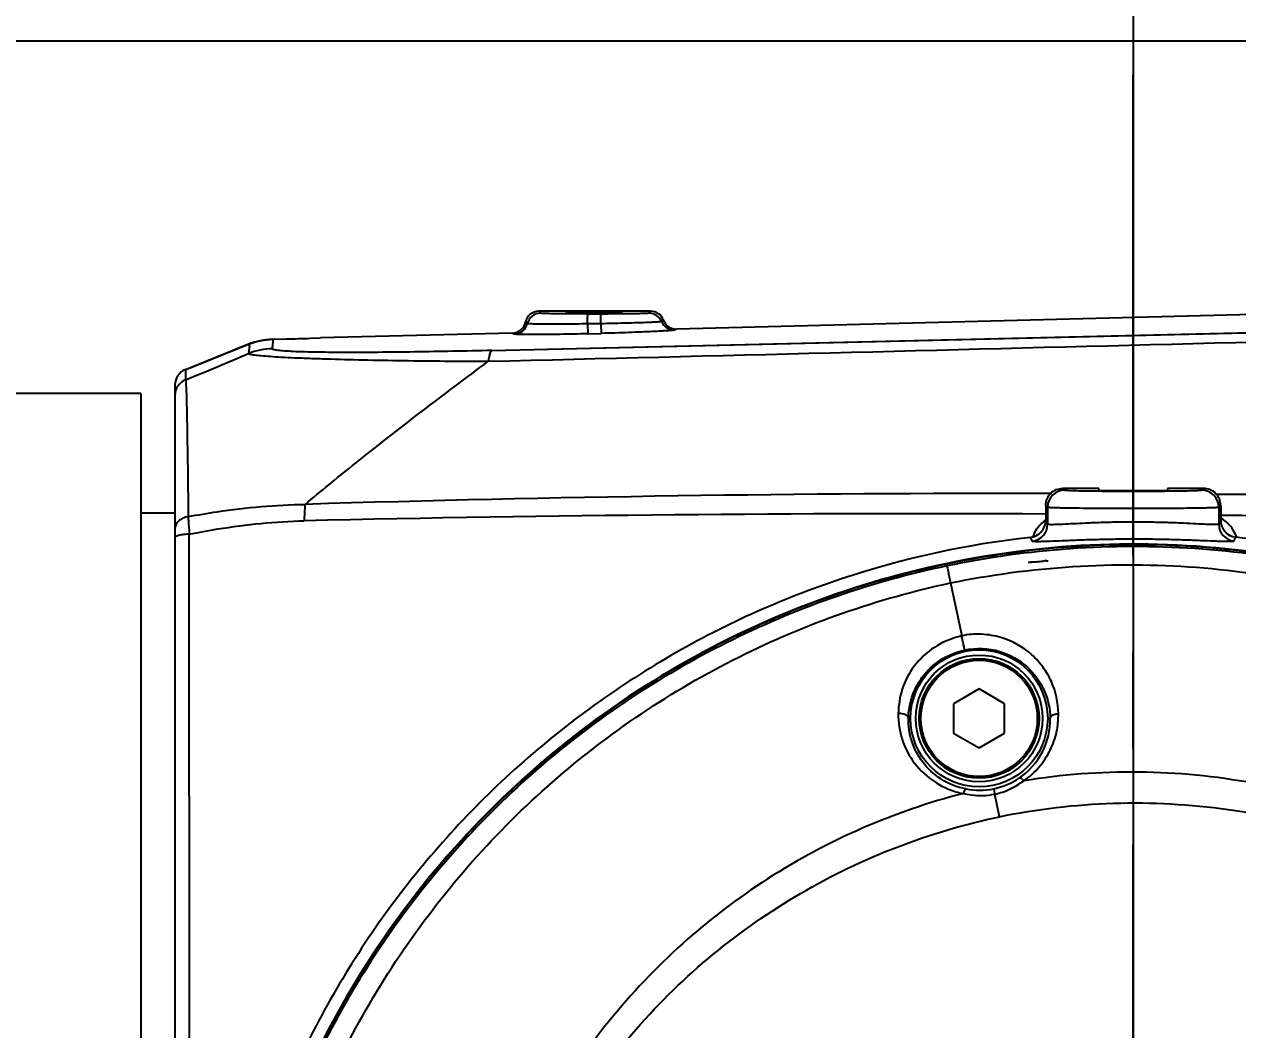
# Model space of a CAD drawing. Header units: millimetres. Extents: x 5828 to 6704, y 123 to 421.
# Drawn here: x 6424.26 to 6428.988, y 271.411 to 275.329 of the extents above; entities that cross this region are included whole.
import ezdxf

# ---------------------------------------------------------------- set-up
doc = ezdxf.new("R2010")
doc.units = ezdxf.units.MM
doc.linetypes.add('CENTER', pattern=[0.6, 0.375, -0.075, 0.075, -0.075])
for name, color, linetype in [('中心线', 7, 'Continuous'), ('外形图', 7, 'Continuous'), ('尺寸标注', 7, 'Continuous')]:
    doc.layers.add(name, color=color, linetype=linetype)
doc.styles.add('微软雅黑', font='msyh.ttc', dxfattribs={"height": 1.5})
doc.dimstyles.new('尺寸标注_1_15比例', dxfattribs={"dimtxt": 1.5, "dimasz": 1.25, "dimexe": 0.5, "dimexo": 0.4, "dimgap": 0.5, "dimtad": 1, "dimdec": 1, "dimlfac": 15, "dimdsep": 46, "dimtxsty": '微软雅黑', "dimcen": 0.09, "dimadec": 0, "dimazin": 0, "dimtp": 0.01, "dimtm": 0.01, "dimtfac": 1, "dimtdec": 1, "dimtofl": 0, "dimtmove": 0, "dimatfit": 3, "dimfxl": 1, "dimtolj": 1, "dimarcsym": 0})

# ---------------------------------------------------------------- blocks, each defined once
blk = doc.blocks.new('*D933')
at = {"layer": 'Defpoints', "color": 0}
for p in [(6426.8138, 270.6906), (6435.6121, 269.7573), (6439.1538, 269.7573)]:
    blk.add_point(p, dxfattribs=at)
at = {"layer": '尺寸标注', "color": 0, "lineweight": -2}
for p, q in [((6439.1538, 271.9406), (6439.1538, 273.1906)), ((6427.2138, 270.6906), (6439.6538, 270.6906)), ((6436.0121, 269.7573), (6439.6538, 269.7573)), ((6439.1538, 268.5073), (6439.1538, 263.8272))]:
    blk.add_line(p, q, dxfattribs=at)
at = {"layer": '尺寸标注', "color": 0}
for points in [[(6438.9455, 271.9406), (6439.3622, 271.9406), (6439.1538, 270.6906)], [(6439.3622, 268.5073), (6438.9455, 268.5073), (6439.1538, 269.7573)]]:
    blk.add_solid(points, dxfattribs=at)
at = {"layer": '尺寸标注', "color": 0, "insert": (6437.8874, 265.3687), "char_height": 1.5, "attachment_point": 5, "rotation": 90, "style": '微软雅黑'}
blk.add_mtext('\\A1;14', dxfattribs=at)
blk = doc.blocks.new('*D934')
at = {"layer": 'Defpoints', "color": 0}
for p in [(6428.5804, 276.8996), (6426.8138, 270.6906), (6428.5804, 264.5818)]:
    blk.add_point(p, dxfattribs=at)
at = {"layer": '尺寸标注', "color": 0, "lineweight": -2}
for p, q in [((6428.5804, 276.4996), (6428.5804, 264.0818)), ((6426.8138, 270.2906), (6426.8138, 264.0818)), ((6425.5638, 264.5818), (6418.9868, 264.5818)), ((6429.8304, 264.5818), (6431.0804, 264.5818))]:
    blk.add_line(p, q, dxfattribs=at)
at = {"layer": '尺寸标注', "color": 0}
for points in [[(6425.5638, 264.3735), (6425.5638, 264.7901), (6426.8138, 264.5818)], [(6429.8304, 264.7901), (6429.8304, 264.3735), (6428.5804, 264.5818)]]:
    blk.add_solid(points, dxfattribs=at)
at = {"layer": '尺寸标注', "color": 0, "insert": (6421.3412, 265.8575), "char_height": 1.5, "attachment_point": 5, "style": '微软雅黑'}
blk.add_mtext('\\A1;26.5', dxfattribs=at)
blk = doc.blocks.new('*D938')
at = {"layer": 'Defpoints', "color": 0}
for p in [(6417.9215, 275.264), (6453.2314, 275.264), (6436.9138, 230.424)]:
    blk.add_point(p, dxfattribs=at)
at = {"layer": '尺寸标注', "color": 0, "lineweight": -2}
for p, q in [((6418.3215, 275.264), (6453.7314, 275.264)), ((6453.2314, 231.674), (6453.2314, 274.014)), ((6437.3138, 230.424), (6453.7314, 230.424))]:
    blk.add_line(p, q, dxfattribs=at)
at = {"layer": '尺寸标注', "color": 0}
for points in [[(6453.4398, 274.014), (6453.0231, 274.014), (6453.2314, 275.264)], [(6453.0231, 231.674), (6453.4398, 231.674), (6453.2314, 230.424)]]:
    blk.add_solid(points, dxfattribs=at)
at = {"layer": '尺寸标注', "color": 0, "insert": (6451.9563, 252.844), "char_height": 1.5, "attachment_point": 5, "rotation": 90, "style": '微软雅黑'}
blk.add_mtext('\\A1;672.6', dxfattribs=at)

msp = doc.modelspace()

# ---------------------------------------------------------------- linework, layer by layer
at = {"layer": '中心线', "linetype": 'CENTER', "ltscale": 5}
msp.add_line((6428.5804, 228.2569), (6428.5804, 276.8996), dxfattribs=at)
at = {"layer": '外形图'}
for p, q in [((6431.378, 274.2556), (6426.8018, 274.1412)), ((6426.7005, 274.2106), (6426.265, 274.2106)), ((6426.507, 274.1998), (6426.4555, 274.1998)), ((6426.0809, 274.0577), (6431.3894, 274.1827)), ((6426.5066, 274.162), (6426.4551, 274.1613)), ((6426.4551, 274.1613), (6426.4561, 274.1228)), ((6426.5066, 274.162), (6426.5076, 274.1242)), ((6425.3739, 274.1053), (6425.4138, 274.1065)), ((6426.1618, 274.1252), (6425.4138, 274.1065)), ((6426.4561, 274.1228), (6426.5076, 274.1242)), ((6424.9071, 273.9906), (6425.1334, 274.082)), ((6425.1342, 274.0821), (6424.9079, 273.9906)), ((6425.2274, 274.1014), (6425.2804, 274.1027)), ((6424.8888, 273.9841), (6424.905, 273.9906)), ((6424.8888, 273.9841), (6424.8888, 273.9432)), ((6424.905, 273.9906), (6424.9079, 273.9906)), ((6424.8471, 273.9223), (6424.8471, 267.9684)), ((6424.7138, 273.8906), (6424.1412, 273.8906)), ((6424.7138, 273.8906), (6424.7138, 268.2906)), ((6428.3138, 273.5128), (6428.3062, 273.5205)), ((6428.4471, 273.5205), (6428.3062, 273.5205)), ((6428.4471, 273.5123), (6428.4471, 273.5205)), ((6428.4471, 273.5123), (6428.7138, 273.5123)), ((6428.7138, 273.5205), (6428.7138, 273.5123)), ((6428.8547, 273.5205), (6428.7138, 273.5205)), ((6428.8547, 273.5205), (6428.8471, 273.5128)), ((6428.9043, 273.4983), (6428.9217, 273.4982)), ((6428.9044, 273.498), (6428.9218, 273.4978)), ((6428.2396, 273.4538), (6428.2396, 273.3958)), ((6428.2396, 273.4538), (6428.2472, 273.4462)), ((6428.2472, 273.4462), (6428.2472, 273.3809)), ((6428.9137, 273.4462), (6428.9214, 273.4538)), ((6428.9137, 273.4462), (6428.9137, 273.3813)), ((6428.9214, 273.4538), (6428.9214, 273.3962)), ((6424.8471, 273.424), (6424.7138, 273.424)), ((6428.2472, 273.3809), (6428.2396, 273.3958)), ((6428.9214, 273.3962), (6428.9137, 273.3813)), ((6424.9047, 271.0906), (6424.9033, 273.3422)), ((6428.1878, 273.3147), (6428.1803, 273.3295)), ((6428.9731, 273.315), (6428.9807, 273.3299)), ((6428.1799, 273.2323), (6428.1723, 273.2308)), ((6428.1799, 273.2323), (6428.1723, 273.2313)), ((6428.2471, 273.2344), (6428.2402, 273.2405)), ((6428.2471, 273.2344), (6428.2471, 273.2408)), ((6427.8691, 273.1518), (6427.9124, 272.9451)), ((6427.9804, 272.7386), (6427.8811, 272.6813)), ((6428.0797, 272.6813), (6427.9804, 272.7386)), ((6427.8811, 272.6813), (6427.8811, 272.5666)), ((6428.0797, 272.5666), (6428.0797, 272.6813)), ((6427.8811, 272.5666), (6427.9804, 272.5093)), ((6427.9804, 272.5093), (6428.0797, 272.5666)), ((6428.0598, 272.241), (6428.0413, 272.3289))]:
    msp.add_line(p, q, dxfattribs=at)
msp.add_lwpolyline([(6426.0809, 274.0577), (6427.8574, 274.0996), (6429.6275, 274.1413), (6431.3894, 274.1827)], dxfattribs=at)
for radius in [0.267, 0.247, 0.2333, 0.2267]:
    msp.add_circle((6427.9804, 272.624), radius, dxfattribs=at)
for centre, radius, start, end in [((6426.265, 274.1573), 0.0533, 89.9938, 168.5465), ((6426.2718, 274.1497), 0.0533, 90.0212, 166.378), ((6426.3377, 274.2682), 0.0927, 218.3826, 224.6827), ((6426.6943, 274.1497), 0.0533, 22.5927, 89.9886), ((6426.7005, 274.1573), 0.0533, 20.3985, 90.0156), ((6368.5009, 2602.9923), 2329.6882, 271.4159399, 271.5469664), ((6426.1604, 274.1785), 0.0533, 271.4294, 348.5417), ((6426.1681, 274.1748), 0.0533, 271.4784, 346.3796), ((6426.7928, 274.1907), 0.0533, 202.5887, 271.4444), ((6426.8004, 274.1945), 0.0533, 200.4003, 271.446), ((6424.7506, 295.2407), 21.1446, 271.43593, 271.69237), ((6397.1008, 340.9204), 72.5129, 292.532922, 292.742633), ((6424.9138, 273.9223), 0.0666, 111.9911, 180.0122), ((6424.9137, 273.8815), 0.0666, 111.9575, 180.0001), ((6428.1402, 182.294), 91.2066, 89.926132, 91.750335), ((6428.3138, 273.4461), 0.0667, 90.0213, 179.9787), ((6428.847, 273.4461), 0.0667, 0.0229, 89.9787), ((6428.8547, 273.4538), 0.0666, 359.963, 90.0038), ((6427.7664, 167.3985), 106.023, 89.744275, 91.305411), ((6428.1729, 273.3958), 0.0666, 276.3585, 0.0463), ((6428.988, 273.3961), 0.0666, 179.9364, 263.6727), ((6428.8536, 273.2842), 0.1381, 55.3723, 60.2887), ((6428.8527, 273.2833), 0.1395, 36.7269, 55.3005), ((6428.1805, 273.381), 0.0667, 276.3034, 359.9678), ((6428.3206, 273.2814), 0.141, 147.8163, 158.9782), ((6428.9804, 273.3813), 0.0667, 180.661, 263.7307), ((6428.8531, 273.2838), 0.1388, 19.215, 36.6369), ((6428.1726, 273.7459), 0.5137, 270.8131, 271.3153), ((6427.9815, 272.6203), 0.2762, 304.468, 0.7564), ((6427.9812, 272.6207), 0.2766, 281.6458, 304.4761), ((6427.981, 272.6211), 0.277, 259.2211, 281.6692)]:
    msp.add_arc(centre, radius, start, end, dxfattribs=at)
for points, knots in [([(6426.4555, 274.1998), (6426.4323, 274.1999), (6426.3986, 274.2), (6426.3557, 274.2004), (6426.3283, 274.2007), (6426.3057, 274.2012), (6426.2902, 274.2016), (6426.2809, 274.2021), (6426.2764, 274.2023), (6426.2736, 274.2027), (6426.2721, 274.2028), (6426.2717, 274.203)], [0, 0, 0, 0, 0.378768, 0.549905, 0.700391, 0.825052, 0.918961, 0.952807, 0.977374, 0.992959, 1, 1, 1, 1]), ([(6426.3704, 274.2031), (6426.3704, 274.2033), (6426.3715, 274.2032), (6426.3728, 274.2036), (6426.3756, 274.2036), (6426.3791, 274.2038), (6426.3837, 274.204), (6426.3917, 274.2042), (6426.4037, 274.2045), (6426.4201, 274.2047), (6426.4389, 274.2049), (6426.4593, 274.205), (6426.4804, 274.205), (6426.5016, 274.205), (6426.522, 274.2049), (6426.5408, 274.2047), (6426.5572, 274.2045), (6426.5692, 274.2042), (6426.5771, 274.204), (6426.5818, 274.2038), (6426.5853, 274.2036), (6426.5881, 274.2036), (6426.5894, 274.2032), (6426.5904, 274.2033), (6426.5904, 274.2031)], [0, 0, 0, 0, 0.002564, 0.009813, 0.021741, 0.038276, 0.059268, 0.084485, 0.146629, 0.22235, 0.308744, 0.402486, 0.49998, 0.597473, 0.691218, 0.777616, 0.853349, 0.915502, 0.940724, 0.96172, 0.978257, 0.990187, 0.997436, 1, 1, 1, 1]), ([(6426.5904, 274.2031), (6426.5904, 274.2029), (6426.5894, 274.2029), (6426.5881, 274.2026), (6426.5853, 274.2025), (6426.5818, 274.2023), (6426.5771, 274.2022), (6426.5692, 274.2019), (6426.5572, 274.2017), (6426.5408, 274.2015), (6426.522, 274.2013), (6426.5016, 274.2012), (6426.4804, 274.2011), (6426.4593, 274.2012), (6426.4389, 274.2013), (6426.4201, 274.2015), (6426.4037, 274.2017), (6426.3917, 274.2019), (6426.3838, 274.2022), (6426.3791, 274.2023), (6426.3756, 274.2025), (6426.3728, 274.2026), (6426.3715, 274.2029), (6426.3704, 274.2029), (6426.3704, 274.2031)], [0, 0, 0, 0, 0.002564, 0.009813, 0.021741, 0.038276, 0.059268, 0.084485, 0.146629, 0.22235, 0.308744, 0.402486, 0.49998, 0.597473, 0.691218, 0.777616, 0.853349, 0.915502, 0.940724, 0.96172, 0.978257, 0.990187, 0.997436, 1, 1, 1, 1]), ([(6426.4551, 274.1613), (6426.4551, 274.1664), (6426.4551, 274.1756), (6426.4552, 274.1863), (6426.4553, 274.1931), (6426.4553, 274.1965), (6426.4555, 274.1986), (6426.4554, 274.1996), (6426.4555, 274.1998)], [0, 0, 0, 0, 0.396232, 0.714971, 0.83433, 0.922868, 0.978544, 1, 1, 1, 1]), ([(6426.5066, 274.162), (6426.5066, 274.167), (6426.5066, 274.176), (6426.5067, 274.1866), (6426.5068, 274.1932), (6426.5068, 274.1965), (6426.507, 274.1986), (6426.5069, 274.1996), (6426.507, 274.1998)], [0, 0, 0, 0, 0.396907, 0.715418, 0.834579, 0.922945, 0.978539, 1, 1, 1, 1]), ([(6426.6943, 274.203), (6426.694, 274.2028), (6426.6925, 274.2027), (6426.6896, 274.2023), (6426.6849, 274.2021), (6426.6754, 274.2016), (6426.6596, 274.2012), (6426.6364, 274.2007), (6426.6085, 274.2003), (6426.5648, 274.1999), (6426.5306, 274.1998), (6426.507, 274.1998)], [0, 0, 0, 0, 0.007038, 0.022685, 0.047373, 0.081389, 0.175703, 0.300743, 0.451454, 0.622538, 1, 1, 1, 1]), ([(6426.7005, 274.2106), (6426.7001, 274.21), (6426.6982, 274.2073), (6426.6961, 274.2048), (6426.6943, 274.203)], [0, 0, 0, 0, 0.234813, 1, 1, 1, 1]), ([(6426.2199, 274.1622), (6426.2193, 274.1628), (6426.2171, 274.1649), (6426.2146, 274.1669), (6426.2127, 274.1679)], [0, 0, 0, 0, 0.280169, 1, 1, 1, 1]), ([(6426.4551, 274.1613), (6426.44, 274.1611), (6426.4103, 274.1607), (6426.3671, 274.1603), (6426.3273, 274.1601), (6426.2923, 274.1601), (6426.2667, 274.1603), (6426.2496, 274.1606), (6426.2396, 274.1608), (6426.2317, 274.1612), (6426.2258, 274.1613), (6426.2223, 274.1619), (6426.2203, 274.1619), (6426.2199, 274.1622)], [0, 0, 0, 0, 0.192905, 0.37865, 0.550028, 0.700785, 0.825202, 0.876042, 0.91863, 0.952592, 0.977582, 0.993396, 1, 1, 1, 1]), ([(6426.7436, 274.1702), (6426.7432, 274.1698), (6426.7412, 274.1698), (6426.7377, 274.1691), (6426.7316, 274.1688), (6426.7236, 274.1682), (6426.7136, 274.1677), (6426.6963, 274.1669), (6426.6705, 274.1659), (6426.6352, 274.1648), (6426.5951, 274.1637), (6426.5517, 274.1628), (6426.5218, 274.1622), (6426.5066, 274.162)], [0, 0, 0, 0, 0.006637, 0.022523, 0.047601, 0.081658, 0.124343, 0.175282, 0.299865, 0.450686, 0.621994, 0.807514, 1, 1, 1, 1]), ([(6426.7505, 274.1759), (6426.7499, 274.1756), (6426.7474, 274.1739), (6426.7452, 274.1718), (6426.7436, 274.1702)], [0, 0, 0, 0, 0.216256, 1, 1, 1, 1]), ([(6426.1618, 274.1252), (6426.1624, 274.1252), (6426.1653, 274.1249), (6426.1678, 274.123), (6426.1694, 274.1215)], [0, 0, 0, 0, 0.222094, 1, 1, 1, 1]), ([(6426.4561, 274.1228), (6426.4377, 274.1223), (6426.4015, 274.1215), (6426.349, 274.1205), (6426.3005, 274.1199), (6426.2578, 274.1196), (6426.2266, 274.1196), (6426.2058, 274.1198), (6426.1936, 274.12), (6426.1839, 274.1203), (6426.1765, 274.1204), (6426.1723, 274.1211), (6426.1699, 274.121), (6426.1694, 274.1215)], [0, 0, 0, 0, 0.19272, 0.378179, 0.549584, 0.700652, 0.824795, 0.875618, 0.918415, 0.952645, 0.977775, 0.993549, 1, 1, 1, 1]), ([(6426.7942, 274.1373), (6426.7937, 274.1369), (6426.7913, 274.1369), (6426.7871, 274.136), (6426.7798, 274.1355), (6426.7701, 274.1347), (6426.7578, 274.134), (6426.737, 274.1327), (6426.7059, 274.1311), (6426.6632, 274.1293), (6426.6147, 274.1274), (6426.5621, 274.1257), (6426.526, 274.1246), (6426.5076, 274.1242)], [0, 0, 0, 0, 0.006497, 0.022328, 0.047494, 0.08174, 0.124556, 0.175423, 0.299652, 0.450655, 0.62198, 0.807379, 1, 1, 1, 1]), ([(6426.7942, 274.1373), (6426.7948, 274.1379), (6426.7969, 274.1398), (6426.7997, 274.1411), (6426.8018, 274.1412)], [0, 0, 0, 0, 0.288646, 1, 1, 1, 1]), ([(6425.1342, 274.0821), (6425.1356, 274.0812), (6425.1375, 274.0766), (6425.1367, 274.0643), (6425.1352, 274.0534), (6425.1337, 274.0454)], [0, 0, 0, 0, 0.13205, 0.349369, 1, 1, 1, 1]), ([(6425.2261, 274.0647), (6425.2277, 274.0727), (6425.2293, 274.0836), (6425.2305, 274.0958), (6425.2289, 274.1006), (6425.2274, 274.1014)], [0, 0, 0, 0, 0.652085, 0.870104, 1, 1, 1, 1]), ([(6426.0812, 274.0577), (6426.0306, 274.0566), (6425.9304, 274.0544), (6425.7828, 274.0518), (6425.6416, 274.0503), (6425.5299, 274.0499), (6425.4471, 274.0503), (6425.3921, 274.051), (6425.3435, 274.0521), (6425.3023, 274.0537), (6425.2698, 274.0557), (6425.2467, 274.0579), (6425.2333, 274.0603), (6425.2274, 274.0625), (6425.2261, 274.0641), (6425.2261, 274.0647)], [0, 0, 0, 0, 0.177209, 0.350729, 0.516904, 0.671295, 0.741915, 0.806581, 0.863869, 0.912356, 0.950686, 0.977939, 0.993762, 0.997818, 1, 1, 1, 1]), ([(6426.0809, 274.0577), (6426.0793, 274.057), (6426.0765, 274.0526), (6426.0735, 274.0441), (6426.0706, 274.0312), (6426.069, 274.0212), (6426.0682, 274.0155)], [0, 0, 0, 0, 0.11766, 0.320517, 0.615406, 1, 1, 1, 1]), ([(6425.1337, 274.0454), (6425.1345, 274.0448), (6425.1369, 274.0439), (6425.1447, 274.042), (6425.1604, 274.0398), (6425.1862, 274.0373), (6425.2211, 274.0346), (6425.2647, 274.0319), (6425.3161, 274.0295), (6425.3745, 274.0272), (6425.4631, 274.0242), (6425.5841, 274.0211), (6425.7381, 274.0183), (6425.901, 274.0165), (6426.0119, 274.0159), (6426.0682, 274.0155)], [0, 0, 0, 0, 0.002984, 0.008163, 0.025786, 0.053599, 0.091245, 0.138139, 0.193563, 0.256409, 0.325408, 0.477893, 0.644206, 0.819468, 1, 1, 1, 1]), ([(6425.3544, 273.458), (6425.4155, 273.5089), (6425.5657, 273.6319), (6425.8041, 273.8173), (6425.9817, 273.9512), (6426.0682, 274.0155)], [0, 0, 0, 0, 0.263398, 0.642891, 1, 1, 1, 1]), ([(6424.8888, 273.9432), (6424.8897, 273.9383), (6424.8902, 273.9231), (6424.8917, 273.8926), (6424.8928, 273.8465), (6424.8941, 273.7857), (6424.8953, 273.7105), (6424.8972, 273.5837), (6424.8983, 273.482), (6424.8991, 273.4101)], [0, 0, 0, 0, 0.027912, 0.085553, 0.172142, 0.286716, 0.428127, 0.595114, 1, 1, 1, 1]), ([(6428.2396, 273.4538), (6428.2396, 273.4709), (6428.2538, 273.5063), (6428.2892, 273.5204), (6428.3062, 273.5205)], [0, 0, 0, 0, 0.500428, 1, 1, 1, 1]), ([(6428.8471, 273.5128), (6428.8467, 273.5124), (6428.8444, 273.5124), (6428.8404, 273.5117), (6428.8337, 273.5115), (6428.8202, 273.5108), (6428.7978, 273.5102), (6428.765, 273.5095), (6428.7253, 273.509), (6428.663, 273.5084), (6428.5804, 273.5081), (6428.4979, 273.5084), (6428.4356, 273.509), (6428.3958, 273.5095), (6428.3631, 273.5102), (6428.3407, 273.5108), (6428.3272, 273.5115), (6428.3204, 273.5117), (6428.3165, 273.5124), (6428.3142, 273.5124), (6428.3138, 273.5128)], [0, 0, 0, 0, 0.003311, 0.01123, 0.023716, 0.040689, 0.087418, 0.149631, 0.225019, 0.31074, 0.50003, 0.689313, 0.775028, 0.850408, 0.912609, 0.959325, 0.976293, 0.988775, 0.99669, 1, 1, 1, 1]), ([(6428.9217, 273.4982), (6429.1367, 273.4968), (6429.9977, 273.4889), (6430.8585, 273.4722), (6431.5043, 273.4571)], [0, 0, 0, 0, 0.249725, 1, 1, 1, 1]), ([(6424.8991, 273.4101), (6424.9367, 273.4172), (6425.0872, 273.4429), (6425.2399, 273.4567), (6425.3544, 273.458)], [0, 0, 0, 0, 0.250616, 1, 1, 1, 1]), ([(6425.3544, 273.458), (6425.3538, 273.4533), (6425.3518, 273.432), (6425.3511, 273.4106), (6425.351, 273.394)], [0, 0, 0, 0, 0.220719, 1, 1, 1, 1]), ([(6428.9137, 273.4462), (6428.9132, 273.4457), (6428.9104, 273.4458), (6428.9054, 273.4451), (6428.897, 273.4448), (6428.8858, 273.4443), (6428.8716, 273.444), (6428.8474, 273.4434), (6428.8112, 273.4429), (6428.7615, 273.4423), (6428.7051, 273.4419), (6428.6439, 273.4416), (6428.5804, 273.4416), (6428.5169, 273.4416), (6428.4558, 273.4419), (6428.3994, 273.4423), (6428.3497, 273.4429), (6428.3135, 273.4434), (6428.2893, 273.444), (6428.2751, 273.4443), (6428.2639, 273.4448), (6428.2555, 273.4451), (6428.2505, 273.4458), (6428.2477, 273.4457), (6428.2472, 273.4462)], [0, 0, 0, 0, 0.003275, 0.011182, 0.023671, 0.040654, 0.061958, 0.087371, 0.1496, 0.224982, 0.310711, 0.403548, 0.500012, 0.596474, 0.68931, 0.775034, 0.850412, 0.912637, 0.938049, 0.95935, 0.976332, 0.988819, 0.996725, 1, 1, 1, 1]), ([(6424.8991, 273.4101), (6424.892, 273.4089), (6424.8785, 273.4049), (6424.8615, 273.394), (6424.8499, 273.3793), (6424.8471, 273.3676), (6424.8471, 273.362)], [0, 0, 0, 0, 0.28286, 0.54448, 0.781037, 1, 1, 1, 1]), ([(6424.8991, 273.4101), (6424.8992, 273.4052), (6424.9002, 273.3826), (6424.9018, 273.36), (6424.9033, 273.3422)], [0, 0, 0, 0, 0.213412, 1, 1, 1, 1]), ([(6428.9216, 273.4162), (6429.1377, 273.4143), (6429.6784, 273.408), (6430.5438, 273.3941), (6431.193, 273.3796), (6431.5178, 273.3719)], [0, 0, 0, 0, 0.249718, 0.624674, 1, 1, 1, 1]), ([(6424.9033, 273.3422), (6424.9403, 273.3495), (6425.0882, 273.3762), (6425.2384, 273.3913), (6425.351, 273.394)], [0, 0, 0, 0, 0.250531, 1, 1, 1, 1]), ([(6428.9137, 273.3813), (6428.9134, 273.3805), (6428.9104, 273.3799), (6428.9055, 273.3793), (6428.8969, 273.3791), (6428.8801, 273.3793), (6428.8521, 273.3805), (6428.8112, 273.3826), (6428.7615, 273.385), (6428.7051, 273.3872), (6428.644, 273.3886), (6428.5804, 273.3892), (6428.5169, 273.3886), (6428.4558, 273.387), (6428.3994, 273.3848), (6428.3497, 273.3823), (6428.3088, 273.3802), (6428.2807, 273.379), (6428.2639, 273.3788), (6428.2554, 273.3789), (6428.2505, 273.3795), (6428.2475, 273.3802), (6428.2472, 273.3809)], [0, 0, 0, 0, 0.003607, 0.011545, 0.024011, 0.040968, 0.087663, 0.149878, 0.225223, 0.310881, 0.403628, 0.499997, 0.596366, 0.689113, 0.774771, 0.850117, 0.912334, 0.959029, 0.975987, 0.988453, 0.996391, 1, 1, 1, 1]), ([(6424.9033, 273.3422), (6424.8959, 273.3419), (6424.8825, 273.341), (6424.8647, 273.3378), (6424.8532, 273.3346), (6424.8471, 273.3298), (6424.8471, 273.3276)], [0, 0, 0, 0, 0.371027, 0.67862, 0.890331, 1, 1, 1, 1]), ([(6428.1803, 273.3295), (6427.9308, 273.3016), (6427.4361, 273.1933), (6426.7455, 272.8796), (6426.1354, 272.4286), (6425.6329, 271.8603), (6425.2597, 271.1998), (6425.0323, 270.4759), (6424.9614, 269.7207), (6425.0192, 269.2175), (6425.074, 268.9724)], [0, 0, 0, 0, 0.125, 0.249986, 0.374977, 0.499967, 0.624958, 0.749959, 0.874946, 1, 1, 1, 1]), ([(6431.702, 271.4397), (6431.6075, 271.6162), (6431.386, 271.9526), (6430.9759, 272.395), (6430.4963, 272.7615), (6429.9619, 273.0417), (6429.388, 273.2283), (6428.7907, 273.3139), (6428.1875, 273.2984), (6427.5955, 273.181), (6427.032, 272.9654), (6426.5121, 272.6591), (6426.0522, 272.2681), (6425.6658, 271.8047), (6425.3614, 271.2837), (6425.1493, 270.7187), (6425.0369, 270.1258), (6425.0296, 269.7233), (6425.0424, 269.5234)], [0, 0, 0, 0, 0.062514, 0.12502, 0.187516, 0.250011, 0.312508, 0.375001, 0.437502, 0.499997, 0.562496, 0.624997, 0.687489, 0.749991, 0.812487, 0.874986, 0.937481, 1, 1, 1, 1]), ([(6431.7018, 271.4352), (6431.6013, 271.6213), (6431.367, 271.9768), (6430.9267, 272.4384), (6430.4109, 272.814), (6429.8366, 273.0918), (6429.2217, 273.2622), (6428.5863, 273.3197), (6427.9509, 273.2635), (6427.3354, 273.0955), (6426.7598, 272.8203), (6426.2429, 272.4463), (6425.801, 271.9861), (6425.4479, 271.4548), (6425.1958, 270.8688), (6425.0521, 270.2475), (6425.0201, 269.6107), (6425.0774, 269.1891), (6425.1232, 268.9828)], [0, 0, 0, 0, 0.06252, 0.125024, 0.187531, 0.250038, 0.312543, 0.375049, 0.437556, 0.500062, 0.562568, 0.625075, 0.687582, 0.750087, 0.812583, 0.875071, 0.937542, 1, 1, 1, 1]), ([(6434.0963, 260.7334), (6434.0662, 260.8921), (6434.0073, 261.2099), (6433.8844, 261.8445), (6433.6685, 262.9548), (6433.412, 264.2218), (6433.148, 265.4873), (6432.9462, 266.4356), (6432.7408, 267.3832), (6432.5316, 268.3299), (6432.3552, 269.1183), (6432.2113, 269.7484), (6432.1208, 270.1422), (6432.05, 270.4578), (6431.9918, 270.6932), (6431.9221, 270.9256), (6431.8348, 271.1521), (6431.7312, 271.3718), (6431.5732, 271.6544), (6431.3407, 271.9868), (6431.0097, 272.3435), (6430.5084, 272.7535), (6429.7828, 273.1313), (6428.824, 273.3302), (6428.1708, 273.2845), (6427.855, 273.2181)], [0, 0, 0, 0, 0.031256, 0.062512, 0.125025, 0.250051, 0.312564, 0.375077, 0.43759, 0.500102, 0.562619, 0.593865, 0.625127, 0.640778, 0.656416, 0.672034, 0.687667, 0.703323, 0.718983, 0.750258, 0.781529, 0.812804, 0.875203, 0.937597, 1, 1, 1, 1]), ([(6428.9731, 273.315), (6428.9727, 273.3142), (6428.9692, 273.3137), (6428.9636, 273.313), (6428.9537, 273.3129), (6428.9407, 273.3129), (6428.9241, 273.3134), (6428.8959, 273.3143), (6428.8534, 273.3161), (6428.7951, 273.3184), (6428.7284, 273.3206), (6428.6559, 273.322), (6428.5804, 273.3225), (6428.505, 273.3219), (6428.4325, 273.3204), (6428.3658, 273.3182), (6428.3075, 273.3158), (6428.265, 273.314), (6428.2368, 273.313), (6428.2203, 273.3126), (6428.2073, 273.3125), (6428.1974, 273.3127), (6428.1917, 273.3134), (6428.1882, 273.3139), (6428.1878, 273.3147)], [0, 0, 0, 0, 0.003434, 0.011235, 0.023521, 0.040243, 0.061259, 0.086387, 0.14816, 0.223378, 0.30933, 0.402752, 0.500026, 0.597295, 0.69071, 0.776647, 0.851855, 0.913622, 0.938747, 0.959759, 0.976478, 0.988762, 0.996562, 1, 1, 1, 1]), ([(6431.7422, 271.4643), (6431.6056, 271.718), (6431.2695, 272.1942), (6430.6103, 272.7656), (6429.8342, 273.1641), (6429.267, 273.2978), (6428.9807, 273.3299)], [0, 0, 0, 0, 0.250026, 0.500021, 0.749993, 1, 1, 1, 1]), ([(6427.855, 273.2181), (6427.5672, 273.1578), (6427.0045, 272.9635), (6426.2587, 272.4756), (6425.6601, 271.8147), (6425.2397, 271.0291), (6425.0645, 270.306), (6425.0344, 269.7171), (6425.0616, 269.3488), (6425.1114, 269.0584), (6425.161, 268.843), (6425.2243, 268.6312), (6425.3026, 268.4244), (6425.3938, 268.2231), (6425.5266, 267.9603), (6425.6942, 267.6325), (6425.8703, 267.2271), (6426.0327, 266.8163), (6426.1786, 266.3992), (6426.3532, 265.8367), (6426.5364, 265.1232), (6426.7084, 264.2564), (6426.8419, 263.3829), (6426.9272, 262.6516), (6426.9842, 262.0654), (6427.0362, 261.4787), (6427.0672, 261.038), (6427.0899, 260.7444)], [0, 0, 0, 0, 0.062446, 0.124886, 0.18733, 0.249776, 0.312207, 0.343476, 0.374735, 0.390371, 0.406009, 0.421643, 0.437279, 0.452911, 0.468543, 0.499806, 0.531068, 0.56233, 0.593594, 0.624857, 0.687376, 0.749897, 0.812421, 0.874946, 0.90621, 0.937473, 1, 1, 1, 1]), ([(6427.855, 273.2181), (6427.8568, 273.212), (6427.8609, 273.1897), (6427.8659, 273.1677), (6427.8693, 273.1519)], [0, 0, 0, 0, 0.282344, 1, 1, 1, 1]), ([(6427.8691, 273.1518), (6428.1823, 273.2164), (6428.8306, 273.2576), (6429.7795, 273.0503), (6430.4933, 272.6641), (6430.9829, 272.2487), (6431.3042, 271.8887), (6431.5727, 271.4882), (6431.7857, 271.055), (6431.9282, 270.5945), (6432.0173, 270.204), (6432.0873, 269.8912), (6432.1413, 269.657), (6432.1955, 269.4228), (6432.3021, 268.9541), (6432.4621, 268.2511), (6432.6693, 267.3123), (6432.8738, 266.3729), (6433.0749, 265.4328), (6433.2721, 264.4919), (6433.4322, 263.7069), (6433.5578, 263.0784), (6433.6509, 262.6068), (6433.7425, 262.1349), (6433.8164, 261.7412), (6433.8774, 261.4266), (6433.9409, 261.1125), (6433.9859, 260.8762), (6434.0097, 260.7178)], [0, 0, 0, 0, 0.0624, 0.124799, 0.187198, 0.218475, 0.249745, 0.281019, 0.312289, 0.343546, 0.374813, 0.39044, 0.40607, 0.4217, 0.43733, 0.499848, 0.562367, 0.624886, 0.687404, 0.749923, 0.812442, 0.843701, 0.874961, 0.90622, 0.937478, 0.953109, 0.968743, 1, 1, 1, 1]), ([(6428.2397, 273.2397), (6428.2382, 273.2381), (6428.2317, 273.2366), (6428.2202, 273.2344), (6428.2036, 273.2331), (6428.1912, 273.2325), (6428.1844, 273.2324)], [0, 0, 0, 0, 0.114904, 0.333882, 0.638788, 1, 1, 1, 1]), ([(6428.2402, 273.2405), (6428.2402, 273.2404), (6428.24, 273.2401), (6428.2398, 273.2398), (6428.2397, 273.2397)], [0, 0, 0, 0, 0.457451, 1, 1, 1, 1]), ([(6427.1628, 260.7515), (6427.1219, 261.3338), (6427.0325, 262.4981), (6426.7996, 264.2347), (6426.4837, 265.6626), (6426.1265, 266.7743), (6425.8105, 267.5924), (6425.4614, 268.2355), (6425.2631, 268.7862), (6425.1326, 269.3564), (6425.112, 270.0937), (6425.3047, 270.9556), (6425.7069, 271.7427), (6426.2935, 272.4037), (6427.0266, 272.8965), (6427.584, 273.0913), (6427.8691, 273.1518)], [0, 0, 0, 0, 0.125059, 0.250122, 0.375159, 0.437691, 0.500225, 0.562755, 0.594046, 0.625333, 0.687782, 0.750232, 0.812672, 0.875115, 0.937556, 1, 1, 1, 1]), ([(6427.9124, 272.9451), (6427.8749, 272.9369), (6427.8042, 272.9079), (6427.7245, 272.8324), (6427.6758, 272.741), (6427.6667, 272.675), (6427.6651, 272.6429)], [0, 0, 0, 0, 0.274347, 0.531279, 0.770596, 1, 1, 1, 1]), ([(6428.2895, 272.6425), (6428.2882, 272.6851), (6428.275, 272.75), (6428.2312, 272.8246), (6428.1711, 272.8917), (6428.0862, 272.9391), (6427.9895, 272.9544), (6427.9376, 272.9515), (6427.9124, 272.9451)], [0, 0, 0, 0, 0.232274, 0.349261, 0.46878, 0.721138, 0.858267, 1, 1, 1, 1]), ([(6427.9238, 272.8905), (6427.924, 272.8909), (6427.9232, 272.8929), (6427.9229, 272.8968), (6427.9214, 272.9029), (6427.9193, 272.9137), (6427.9162, 272.928), (6427.9137, 272.9396), (6427.9124, 272.9451)], [0, 0, 0, 0, 0.027543, 0.101259, 0.215782, 0.361145, 0.696492, 1, 1, 1, 1]), ([(6427.7048, 272.624), (6427.7051, 272.6519), (6427.7147, 272.7093), (6427.7564, 272.7897), (6427.8271, 272.8569), (6427.8901, 272.8833), (6427.9238, 272.8905)], [0, 0, 0, 0, 0.225738, 0.462788, 0.720596, 1, 1, 1, 1]), ([(6427.9238, 272.8905), (6427.9685, 272.9), (6428.0594, 272.8963), (6428.1709, 272.8329), (6428.2406, 272.7366), (6428.2572, 272.6611), (6428.2576, 272.624)], [0, 0, 0, 0, 0.283174, 0.536437, 0.769772, 1, 1, 1, 1]), ([(6427.6651, 272.6429), (6427.6649, 272.609), (6427.6752, 272.5396), (6427.725, 272.4444), (6427.7936, 272.3816), (6427.8613, 272.3464), (6427.8993, 272.3347), (6427.919, 272.3315)], [0, 0, 0, 0, 0.234247, 0.474733, 0.728206, 0.86209, 1, 1, 1, 1]), ([(6427.7048, 272.624), (6427.7047, 272.6269), (6427.7005, 272.6355), (6427.6853, 272.6426), (6427.6722, 272.6437), (6427.6651, 272.6429)], [0, 0, 0, 0, 0.184831, 0.552248, 1, 1, 1, 1]), ([(6428.1542, 272.3808), (6428.1768, 272.3958), (6428.2164, 272.4326), (6428.2598, 272.4981), (6428.2849, 272.5695), (6428.2891, 272.6186), (6428.2895, 272.6425)], [0, 0, 0, 0, 0.266425, 0.521206, 0.764817, 1, 1, 1, 1]), ([(6428.2576, 272.624), (6428.2577, 272.6264), (6428.2608, 272.6335), (6428.2728, 272.6404), (6428.2835, 272.6423), (6428.2895, 272.6425)], [0, 0, 0, 0, 0.184638, 0.544969, 1, 1, 1, 1]), ([(6427.9292, 272.3489), (6427.8947, 272.3555), (6427.8299, 272.3814), (6427.7567, 272.4498), (6427.7134, 272.5336), (6427.7043, 272.5943), (6427.7048, 272.624)], [0, 0, 0, 0, 0.275147, 0.529398, 0.768187, 1, 1, 1, 1]), ([(6433.1832, 260.1738), (6433.1995, 260.3226), (6433.2034, 260.6239), (6433.1406, 261.0695), (6433.0475, 261.509), (6432.9635, 261.9504), (6432.8828, 262.3922), (6432.8009, 262.8336), (6432.7153, 263.2745), (6432.5983, 263.8617), (6432.4507, 264.5955), (6432.2687, 265.4751), (6432.0814, 266.3536), (6431.9192, 267.0843), (6431.7865, 267.6682), (6431.6869, 268.106), (6431.5859, 268.5436), (6431.4818, 268.9805), (6431.3754, 269.4168), (6431.2701, 269.8534), (6431.1835, 270.2175), (6431.108, 270.5073), (6431.0148, 270.7923), (6430.8473, 271.1297), (6430.5845, 271.4962), (6430.2637, 271.8135), (6429.8942, 272.0719), (6429.4864, 272.2645), (6429.0513, 272.3839), (6428.6023, 272.4276), (6428.302, 272.4049), (6428.1542, 272.3808)], [0, 0, 0, 0, 0.031256, 0.062496, 0.09378, 0.125044, 0.156285, 0.187525, 0.218773, 0.250027, 0.312529, 0.375029, 0.43753, 0.500029, 0.531279, 0.562528, 0.593778, 0.62503, 0.656282, 0.687523, 0.718778, 0.734417, 0.750036, 0.781307, 0.812577, 0.843804, 0.875037, 0.906259, 0.937493, 0.968743, 1, 1, 1, 1]), ([(6428.0413, 272.3289), (6428.0516, 272.3311), (6428.0919, 272.3418), (6428.1295, 272.3619), (6428.1542, 272.3808)], [0, 0, 0, 0, 0.252972, 1, 1, 1, 1]), ([(6428.1378, 272.3926), (6428.1397, 272.3938), (6428.1471, 272.3887), (6428.1511, 272.3844), (6428.1542, 272.3808)], [0, 0, 0, 0, 0.322772, 1, 1, 1, 1]), ([(6427.919, 272.3315), (6427.6504, 272.2624), (6427.1318, 272.0364), (6426.5032, 271.4717), (6426.1518, 270.8595), (6425.9937, 270.3252), (6425.9395, 269.9096), (6425.9489, 269.4908), (6426.0225, 269.0778), (6426.1664, 268.6851), (6426.3048, 268.3665), (6426.4075, 268.1082), (6426.5051, 267.8479), (6426.6266, 267.5222), (6426.7631, 267.128), (6426.9366, 266.5997), (6427.1352, 265.9332), (6427.3426, 265.1249), (6427.5192, 264.3093), (6427.6643, 263.4875), (6427.7581, 262.7984), (6427.8178, 262.2454), (6427.8544, 261.8298), (6427.8824, 261.4137), (6427.9013, 261.0667), (6427.9112, 260.7887), (6427.915, 260.5108), (6427.9197, 260.3018), (6427.9353, 260.1637)], [0, 0, 0, 0, 0.062364, 0.124688, 0.187007, 0.218281, 0.249556, 0.280868, 0.312144, 0.343406, 0.374663, 0.390288, 0.405921, 0.437185, 0.468449, 0.499714, 0.562248, 0.624787, 0.687328, 0.74987, 0.81241, 0.84368, 0.874947, 0.906212, 0.937468, 0.953101, 0.968747, 1, 1, 1, 1]), ([(6427.9292, 272.3489), (6427.927, 272.3492), (6427.9224, 272.3415), (6427.9204, 272.3359), (6427.919, 272.3315)], [0, 0, 0, 0, 0.321849, 1, 1, 1, 1]), ([(6427.919, 272.3315), (6427.9289, 272.3291), (6427.9691, 272.3214), (6428.0111, 272.3227), (6428.0413, 272.3289)], [0, 0, 0, 0, 0.247305, 1, 1, 1, 1]), ([(6428.0371, 272.3498), (6428.0371, 272.3492), (6428.0388, 272.3423), (6428.04, 272.3353), (6428.0413, 272.3289)], [0, 0, 0, 0, 0.076112, 1, 1, 1, 1]), ([(6428.0598, 272.241), (6428.2057, 272.2711), (6428.5035, 272.3062), (6428.9519, 272.2816), (6429.3896, 272.1814), (6429.8031, 272.0066), (6430.1797, 271.7625), (6430.5091, 271.4572), (6430.7773, 271.097), (6430.9472, 270.7628), (6431.0411, 270.4794), (6431.0969, 270.2626), (6431.1483, 270.0448), (6431.2166, 269.7544), (6431.3041, 269.3918), (6431.4077, 268.9564), (6431.5079, 268.5202), (6431.6399, 267.9383), (6431.8048, 267.2108), (6431.9977, 266.3367), (6432.1852, 265.4614), (6432.3692, 264.5854), (6432.5478, 263.7082), (6432.6927, 262.9764), (6432.804, 262.3902), (6432.8865, 261.9503), (6432.9559, 261.5838), (6433.0086, 261.2901), (6433.0634, 260.997), (6433.1324, 260.6297), (6433.127, 260.3292), (6433.1124, 260.1809)], [0, 0, 0, 0, 0.031236, 0.062463, 0.093672, 0.124869, 0.156062, 0.187263, 0.218479, 0.24971, 0.26534, 0.280974, 0.296604, 0.312236, 0.343499, 0.374762, 0.406025, 0.437289, 0.499818, 0.562347, 0.624876, 0.687406, 0.749935, 0.812465, 0.843729, 0.874993, 0.906257, 0.92189, 0.937521, 0.968776, 1, 1, 1, 1]), ([(6428.0195, 260.1709), (6428.0132, 260.2401), (6428.0079, 260.3791), (6428.0076, 260.657), (6428.0011, 261.0044), (6427.9829, 261.4209), (6427.9575, 261.8372), (6427.9234, 262.2528), (6427.8663, 262.806), (6427.7748, 263.4953), (6427.6314, 264.3173), (6427.4556, 265.133), (6427.2473, 265.9409), (6427.0464, 266.6066), (6426.8692, 267.1336), (6426.7522, 267.4608), (6426.6536, 267.7208), (6426.577, 267.9146), (6426.4991, 268.108), (6426.4201, 268.3008), (6426.3378, 268.4923), (6426.2525, 268.6824), (6426.1718, 268.8747), (6426.1064, 269.0729), (6426.0587, 269.2761), (6426.0175, 269.5513), (6426.005, 270.0384), (6426.1638, 270.7265), (6426.6105, 271.4435), (6427.2616, 271.9808), (6427.7888, 272.1839), (6428.0598, 272.241)], [0, 0, 0, 0, 0.015639, 0.031276, 0.062552, 0.093834, 0.125119, 0.156407, 0.187697, 0.25028, 0.312867, 0.375455, 0.43804, 0.500617, 0.531903, 0.563187, 0.578827, 0.594465, 0.610104, 0.62574, 0.641375, 0.65701, 0.672644, 0.688285, 0.703931, 0.719579, 0.750849, 0.813137, 0.87539, 0.937667, 1, 1, 1, 1])]:
    msp.add_open_spline(points, degree=3, knots=knots, dxfattribs=at)
for points in [[(6425.2266, 274.1014), (6425.1949, 274.1006), (6425.1628, 274.0939), (6425.1334, 274.082)], [(6425.2261, 274.0647), (6425.1947, 274.0638), (6425.1629, 274.0572), (6425.1337, 274.0454)], [(6425.1342, 274.0821), (6425.1637, 274.0939), (6425.1957, 274.1006), (6425.2274, 274.1014)], [(6428.2013, 273.3564), (6428.211, 273.3719), (6428.2239, 273.3856), (6428.2387, 273.3962)]]:
    msp.add_open_spline(points, degree=3, dxfattribs=at)

# ---------------------------------------------------------------- dimensions: what is measured, and where the dimension line sits
at = {"layer": '尺寸标注'}
dim = msp.add_linear_dim(base=(6428.5804, 264.5818), p1=(6426.8138, 270.6906), p2=(6428.5804, 276.8996), dimstyle='尺寸标注_1_15比例', dxfattribs=at)
dim.commit()
dim.dimension.update_dxf_attribs({"geometry": '*D934', "text_midpoint": (6421.3412, 264.5818), "dimtype": 160})
dim = msp.add_linear_dim(base=(6453.2314, 275.264), p1=(6436.9138, 230.424), p2=(6417.9215, 275.264), angle=90, dimstyle='尺寸标注_1_15比例', dxfattribs=at)
dim.commit()
dim.dimension.update_dxf_attribs({"geometry": '*D938', "text_midpoint": (6451.9563, 252.844)})
dim = msp.add_linear_dim(base=(6439.1538, 269.7573), p1=(6426.8138, 270.6906), p2=(6435.6121, 269.7573), angle=90, dimstyle='尺寸标注_1_15比例', dxfattribs=at)
dim.commit()
dim.dimension.update_dxf_attribs({"geometry": '*D933', "text_midpoint": (6439.1538, 265.3687), "dimtype": 160})

doc.saveas('drawing.dxf')
